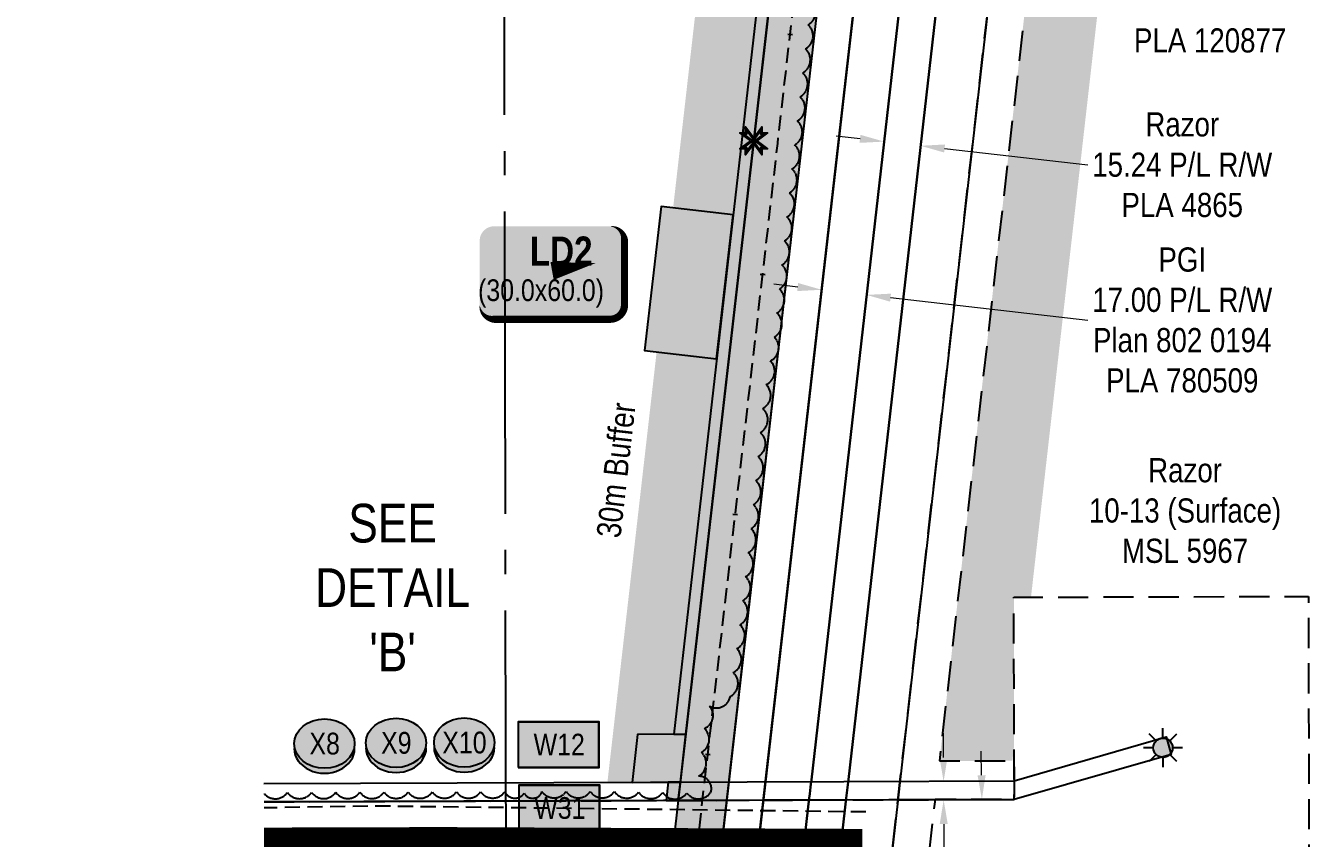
# Model space of a CAD drawing. Extents: x 507923 to 518388, y 6020717 to 6030806.
# Drawn here: x 508646 to 509175, y 6024157 to 6024494 of the extents above; entities that cross this region are included whole.
import ezdxf
from ezdxf.enums import TextEntityAlignment as Align

# ---------------------------------------------------------------- set-up
doc = ezdxf.new("R2010")
doc.units = 0
doc.header["$LTSCALE"] = 5
doc.header["$PDSIZE"] = 0.5
for name, pattern in [('0', [1, 1, 0]), ('foc-ACCESSROAD', [3.75, 2.5, -1.25]), ('foc-FLOWLINE', [3.75, 2.5, -1.25]), ('foc-QUARTERLINE', [33, 25, -3, 2, -3]), ('foc-TIELINE', [1.875, 1.25, -0.625]), ('UG_PIPE', [1.875, 1.25, -0.625])]:
    doc.linetypes.add(name, pattern=pattern)
doc.layers.get('Defpoints').update_dxf_attribs({"color": 9})
for name, color, linetype in [('AS-PIPE-UG', 44, 'UG_PIPE'), ('AS-ROADS', 254, 'Continuous'), ('CHAINAGE', 201, 'Continuous'), ('DETAIL-T', 7, 'Continuous'), ('F-FLOWLINE', 190, 'foc-FLOWLINE'), ('F-RW', 190, 'Continuous'), ('F-WS', 190, 'foc-ACCESSROAD'), ('F-WS-S', 8, 'Continuous'), ('L-MON', 1, 'Continuous'), ('L-QSEC', 8, 'foc-QUARTERLINE'), ('P-BUFFER-H 30m', 51, 'Continuous'), ('P-BUFFER-T', 40, 'Continuous'), ('P-CROSSINGS', 250, 'Continuous'), ('P-PROPOSED', 10, 'Continuous'), ('P-PROPOSED-H', 21, 'Continuous'), ('P-TEMP-BLOCKS', 250, 'Continuous'), ('P-TEMP-H', 41, 'Continuous'), ('P-TEMP_WORKSPACE', 46, 'Continuous'), ('T-BUSH', 110, '0'), ('T-TIE', 201, 'foc-TIELINE')]:
    doc.layers.add(name, color=color, linetype=linetype)
for name, color, linetype, lineweight in [('F-AR-T', 190, 'Continuous', 9), ('F-RW-T', 190, 'Continuous', 9), ('F-WS-T', 190, 'Continuous', 9)]:
    doc.layers.add(name, color=color, linetype=linetype, lineweight=lineweight)
doc.layers.add('P-100m WELL BORE BUFFER', color=7, linetype='Continuous', true_color=0xf5ffd6)
doc.styles.add('80', font='ARIALN.TTF', dxfattribs={"height": 10})
doc.styles.add('80CG', font='ARIALN.TTF', dxfattribs={"height": 10})
doc.styles.add('80L', font='ARIALN.TTF', dxfattribs={"height": 10})
doc.styles.add('BOLD', font='ARIALNB.TTF')
doc.styles.add('Crossing', font='ARIALN.TTF', dxfattribs={"height": 10})
doc.dimstyles.new('Compass 5 000', dxfattribs={"dimscale": 5, "dimtxt": 9, "dimasz": 2, "dimexe": 0.2, "dimexo": 0.0625, "dimgap": 0.5, "dimtad": 0, "dimtih": 1, "dimtoh": 1, "dimzin": 0, "dimdsep": 46, "dimtxsty": '80CG', "dimcen": 0.1, "dimse1": 1, "dimse2": 1, "dimclrd": 256, "dimclrt": 256, "dimaunit": 1, "dimadec": 4, "dimazin": 0, "dimtfac": 0.06, "dimtofl": 0, "dimtmove": 0, "dimatfit": 1, "dimfxl": 0.2, "dimtolj": 1, "dimtzin": 0, "dimlwd": -1, "dimarcsym": 0})

# ---------------------------------------------------------------- blocks, each defined once
blk = doc.blocks.new('*U370')
at = {"true_color": 0xff8aff}
h = blk.add_hatch(color=211, dxfattribs=at)
edge = h.paths.add_edge_path()
edge.add_line((-24, -20), (24, -20))
edge.add_arc((24, -14), 6, 270, 360)
edge.add_line((30, -14), (30, 12.5))
edge.add_arc((24, 12.5), 6, 0, 90)
edge.add_line((24, 18.5), (-24, 18.5))
edge.add_arc((-24, 12.5), 6, 90, 180)
edge.add_line((-30, 12.5), (-30, -14))
edge.add_arc((-24, -14), 6, 180, 270)
at = {"color": 250, "flags": 128}
blk.add_lwpolyline([(-24, -20, 3, 3, 0), (24, -20, 3, 3, 0.414214), (30, -14, 3, 3, 0), (30, 12.5, 3, 0, 0.414214), (24, 18.5, 0, 0, 0), (-24, 18.5, 0, 0, 0.414214), (-30, 12.5, 0, 0, 0), (-30, -14, 0, 3, 0.414214)], format="xyseb", close=True, dxfattribs=at)
at = {"flags": 128}
blk.add_lwpolyline([(18.01, 3.26, 0, 7.5, 0), (0, 0, 0, 0, 0)], format="xyseb", dxfattribs=at)
at = {"color": 250}
for tag, p, height, style in [('TEMP_AREA_W1_001', (-9.21, 2.24), 12, 'BOLD'), ('ENTER_TEXT_001', (-30.66, -12.47), 9, '80')]:
    blk.add_attdef(tag, p, '', height=height, dxfattribs=dict(at, style=style))
blk = doc.blocks.new('*D456')
at = {"layer": 'Defpoints', "color": 0, "transparency": 16777216}
for p in [(509001.73, 6024449.44), (509016.87, 6024447.72), (509016.42, 6024443.8)]:
    blk.add_point(p, dxfattribs=at)
at = {"layer": 'F-RW-T', "transparency": 16777216}
for p, q in [((508991.35, 6024446.66), (508981.42, 6024447.79)), ((509026.36, 6024442.67), (509085.65, 6024435.92))]:
    blk.add_line(p, q, dxfattribs=at)
for points in [[(508991.54, 6024448.31), (508991.16, 6024445), (509001.29, 6024445.53)], [(509026.55, 6024444.33), (509026.17, 6024441.01), (509016.42, 6024443.8)]]:
    blk.add_solid(points, dxfattribs=at)
at = {"layer": 'F-RW-T', "transparency": 16777216, "insert": (509124.74, 6024435.92), "char_height": 10, "attachment_point": 5, "style": '80CG'}
blk.add_mtext('\\A1;Razor\\P15.24 P/L R/W\\PPLA 4865', dxfattribs=at)
blk = doc.blocks.new('*D457')
at = {"layer": 'Defpoints', "color": 0, "transparency": 16777216}
for p in [(508821.92, 6024180.18), (509025.95, 6024180.74), (508821.94, 6024172.56)]:
    blk.add_point(p, dxfattribs=at)
at = {"layer": 'F-RW-T', "transparency": 16777216}
for p, q in [((509025.93, 6024190.74), (509025.9, 6024200.74)), ((509026, 6024163.13), (509026.47, 6023992.9)), ((509026.47, 6023992.9), (509036.47, 6023992.9))]:
    blk.add_line(p, q, dxfattribs=at)
for points in [[(509027.59, 6024190.75), (509024.26, 6024190.74), (509025.95, 6024180.74)], [(509027.67, 6024163.13), (509024.34, 6024163.12), (509025.98, 6024173.13)]]:
    blk.add_solid(points, dxfattribs=at)
at = {"layer": 'F-RW-T', "transparency": 16777216, "insert": (509075.24, 6023992.9), "char_height": 10, "attachment_point": 5, "style": '80CG'}
blk.add_mtext('\\A1;Razor\\P7.62 P/L R/W\\PPlan 762 2395\\PPLA 6098\\P(32822-34)', dxfattribs=at)
blk = doc.blocks.new('*D458')
at = {"layer": 'Defpoints', "color": 0, "transparency": 16777216}
for p in [(508975.31, 6024514.42), (508975.7, 6024517.87), (508990.2, 6024512.72)]:
    blk.add_point(p, dxfattribs=at)
at = {"layer": 'F-RW-T', "transparency": 16777216}
for p, q in [((508965.76, 6024519), (508955.83, 6024520.14)), ((509000.53, 6024515.03), (509097.2, 6024503.99))]:
    blk.add_line(p, q, dxfattribs=at)
for points in [[(508965.95, 6024520.66), (508965.58, 6024517.35), (508975.7, 6024517.87)], [(509000.72, 6024516.69), (509000.34, 6024513.38), (508990.6, 6024516.17)]]:
    blk.add_solid(points, dxfattribs=at)
at = {"layer": 'F-RW-T', "transparency": 16777216, "insert": (509136.28, 6024503.99), "char_height": 10, "attachment_point": 5, "style": '80CG'}
blk.add_mtext('\\A1;Pembina\\P15.00 P/L R/W\\PPLA 120877', dxfattribs=at)
blk = doc.blocks.new('*D459')
at = {"layer": 'Defpoints', "color": 0, "transparency": 16777216}
for p in [(508977.71, 6024403.67), (508996.28, 6024401.56), (508975.49, 6024384.21)]:
    blk.add_point(p, dxfattribs=at)
at = {"layer": 'F-RW-T', "transparency": 16777216}
for p, q in [((508965.56, 6024385.34), (508955.62, 6024386.47)), ((509004, 6024380.96), (509085.65, 6024371.65))]:
    blk.add_line(p, q, dxfattribs=at)
for points in [[(508965.75, 6024386.99), (508965.37, 6024383.68), (508975.49, 6024384.21)], [(509004.18, 6024382.61), (509003.81, 6024379.3), (508994.06, 6024382.09)]]:
    blk.add_solid(points, dxfattribs=at)
at = {"layer": 'F-RW-T', "transparency": 16777216, "insert": (509124.74, 6024371.65), "char_height": 10, "attachment_point": 5, "style": '80CG'}
blk.add_mtext('\\A1;PGI\\P17.00 P/L R/W\\PPlan 802 0194\\PPLA 780509', dxfattribs=at)
blk = doc.blocks.new('GAS')
h = blk.add_hatch(color=255)
h.dxf.hatch_style = 1
edge = h.paths.add_edge_path()
edge.add_arc((0, 0), 0.9, 0, 360)
for p, q in [((-0.57, 0.57), (-1.14, 1.14)), ((0, 0.81), (0, 1.62)), ((0.57, 0.57), (1.14, 1.14)), ((-0.81, 0), (-1.62, 0)), ((1.62, 0), (0.81, 0)), ((-0.57, -0.57), (-1.14, -1.14)), ((0, -0.81), (0, -1.62)), ((1.14, -1.14), (0.57, -0.57))]:
    blk.add_line(p, q)
blk.add_circle((0, 0), 0.8)
blk = doc.blocks.new('xing2')
h = blk.add_hatch(color=50)
h.dxf.hatch_style = 1
edge = h.paths.add_edge_path()
edge.add_ellipse((0, 0), major_axis=(-12.5, 0), ratio=0.816297, start_angle=0, end_angle=360)
h = blk.add_hatch(color=250)
h.dxf.hatch_style = 1
edge = h.paths.add_edge_path()
edge.add_ellipse((0, -2.05), major_axis=(-12.5, 0), ratio=0.816297, start_angle=0, end_angle=180)
edge.add_line((12.5, -2.05), (12.5, 0))
edge.add_ellipse((0, 0), major_axis=(-12.5, 0), ratio=0.816297, start_angle=0, end_angle=180, ccw=False)
edge.add_line((-12.5, 0), (-12.5, -2.05))
at = {"color": 250}
blk.add_ellipse((0, 0), major_axis=(-12.5, 0), ratio=0.816297, dxfattribs=at)
blk.add_ellipse((0, -2.05), major_axis=(-12.5, 0), ratio=0.816297, start_param=0, end_param=3.141593, dxfattribs=at)
at = {"color": 250, "style": 'Crossing'}
blk.add_attdef('CROSSING', text='', height=9, dxfattribs=at).set_placement((0.09, 0.02), align=Align.MIDDLE_CENTER)
at = {"color": 250, "style": 'Crossing', "flags": 1}
for tag, p in [('OWNER', (0.09, -12.49)), ('DESCRIPTION', (0.09, -25.77)), ('LOCATION', (0.09, -39.3)), ('DWG_REF', (0.09, -52.84))]:
    blk.add_attdef(tag, text='', height=9, dxfattribs=at).set_placement(p, align=Align.MIDDLE_CENTER)
blk = doc.blocks.new('TEMP')
h = blk.add_hatch(color=255)
h.dxf.hatch_style = 1
h.paths.add_polyline_path([(0, 0.25), (-0.67, 1.15), (-0.67, 0.67), (-1.15, 0.67), (-0.25, 0), (-1.15, -0.67), (-0.67, -0.67), (-0.67, -1.15), (0, -0.25), (0.67, -1.15), (0.67, -0.67), (1.15, -0.67), (0.25, 0), (1.15, 0.67), (0.67, 0.67), (0.67, 1.15)])
h.paths.add_polyline_path([(0.57, 0.85), (0.57, 0.57), (0.85, 0.57), (0.08, 0), (0.85, -0.57), (0.57, -0.57), (0.57, -0.85), (0, -0.08), (-0.57, -0.85), (-0.57, -0.57), (-0.85, -0.57), (-0.08, 0), (-0.85, 0.57), (-0.57, 0.57), (-0.57, 0.85), (0, 0.08)], flags=16)
h = blk.add_hatch(color=1)
h.dxf.hatch_style = 1
h.paths.add_polyline_path([(0, 0.08), (-0.57, 0.85), (-0.57, 0.57), (-0.85, 0.57), (-0.08, 0), (-0.85, -0.57), (-0.57, -0.57), (-0.57, -0.85), (0, -0.08), (0.57, -0.85), (0.57, -0.57), (0.85, -0.57), (0.08, 0), (0.85, 0.57), (0.57, 0.57), (0.57, 0.85)])
at = {"color": 1}
for p, q in [((-0.08, 0), (0.08, 0)), ((0, 0.08), (0, -0.08))]:
    blk.add_line(p, q, dxfattribs=at)
at = {"color": 255, "flags": 128}
blk.add_lwpolyline([(-0.25, 0), (-1.15, 0.67), (-0.67, 0.67), (-0.67, 1.15), (0, 0.25), (0.67, 1.15), (0.67, 0.67), (1.15, 0.67), (0.25, 0), (1.15, -0.67), (0.67, -0.67), (0.67, -1.15), (0, -0.25), (-0.67, -1.15), (-0.67, -0.67), (-1.15, -0.67)], close=True, dxfattribs=at)
at = {"color": 1, "flags": 128}
blk.add_lwpolyline([(-0.08, 0), (-0.85, 0.57), (-0.57, 0.57), (-0.57, 0.85), (0, 0.08), (0.57, 0.85), (0.57, 0.57), (0.85, 0.57), (0.08, 0), (0.85, -0.57), (0.57, -0.57), (0.57, -0.85), (0, -0.08), (-0.57, -0.85), (-0.57, -0.57), (-0.85, -0.57)], close=True, dxfattribs=at)
blk = doc.blocks.new('*D643')
at = {"layer": 'Defpoints', "color": 0, "transparency": 16777216}
for p in [(509036.16, 6024173.29), (509036.54, 6024144.25), (509042.17, 6024144.32)]:
    blk.add_point(p, dxfattribs=at)
at = {"layer": 'F-AR-T', "transparency": 16777216}
for p, q in [((509041.67, 6024183.36), (509041.54, 6024193.36)), ((509042.3, 6024134.32), (509043.06, 6024076.28)), ((509043.06, 6024076.28), (509053.06, 6024076.28))]:
    blk.add_line(p, q, dxfattribs=at)
for points in [[(509043.33, 6024183.38), (509040, 6024183.34), (509041.8, 6024173.36)], [(509043.97, 6024134.34), (509040.64, 6024134.3), (509042.17, 6024144.32)]]:
    blk.add_solid(points, dxfattribs=at)
at = {"layer": 'F-AR-T', "transparency": 16777216, "insert": (509080.97, 6024076.28), "char_height": 10, "attachment_point": 5, "style": '80CG'}
blk.add_mtext('\\A1;Razor\\P30.24 A/R\\PMSL 5967', dxfattribs=at)
blk = doc.blocks.new('Temp_Area_Small_Pink')
at = {"true_color": 0xff8aff}
h = blk.add_hatch(color=211, dxfattribs=at)
h.dxf.hatch_style = 1
h.paths.add_polyline_path([(-16.83, -9.44), (16.33, -9.44), (16.33, 9.05), (-16.83, 9.05)])
at = {"color": 250}
for points in [[(-17.03, -9.64), (16.53, -9.64), (16.53, 9.25), (-17.03, 9.25)], [(-16.93, -9.54), (16.43, -9.54), (16.43, 9.15), (-16.93, 9.15)]]:
    blk.add_lwpolyline(points, close=True, dxfattribs=at)
at = {"color": 250, "style": '80L'}
blk.add_attdef('TEMPORARY', text='', height=9, dxfattribs=at).set_placement((0, -0.15), align=Align.MIDDLE_CENTER)

msp = doc.modelspace()

# ---------------------------------------------------------------- hatches: boundary and pattern name
at = {"layer": 'P-BUFFER-H 30m'}
h = msp.add_hatch(color=256, dxfattribs=at)
h.dxf.hatch_style = 1
edge = h.paths.add_edge_path()
edge.add_line((508886.795, 6024180.421), (508916.985, 6024180.518))
edge.add_line((508916.985, 6024180.518), (508919.259, 6024200.383))
edge.add_line((508919.259, 6024200.383), (508998.25, 6024891.274))
edge.add_line((508998.25, 6024891.274), (508989.012, 6024944.016))
edge.add_line((508989.012, 6024944.016), (508989.003, 6024957.212))
edge.add_line((508989.003, 6024957.212), (508920.17, 6024957.162))
edge.add_line((508920.17, 6024957.162), (508920.153, 6024977.151))
edge.add_line((508920.153, 6024977.151), (508890.169, 6024977.126))
edge.add_line((508890.169, 6024977.126), (508890.186, 6024957.137))
edge.add_arc((508920.17, 6024957.162), 29.984, 180.04856, 270.04173)
edge.add_line((508920.192, 6024927.178), (508961.516, 6024927.208))
edge.add_line((508961.516, 6024927.208), (508967.968, 6024890.371))
edge.add_line((508967.968, 6024890.371), (508917.558, 6024449.262))
edge.add_line((508917.558, 6024449.262), (508886.795, 6024180.421))
h = msp.add_hatch(color=256, dxfattribs=at)
h.dxf.hatch_style = 1
h.paths.add_polyline_path([(509062.128, 6024257.025), (509117.583, 6024743.825), (509134.697, 6024894.072), (509106.634, 6024912.639), (509024.23, 6024189.257), (509054.418, 6024189.341), (509055.145, 6024195.724), (509055.026, 6024257.006)])
at = {"layer": 'P-PROPOSED-H'}
h = msp.add_hatch(color=256, dxfattribs=at)
h.dxf.hatch_style = 1
h.paths.add_polyline_path([(508646.051, 6023259.935), (508666.04, 6023259.95), (508665.956, 6023374.34), (508822.253, 6023374.454), (508827.391, 6023390.252), (508873.857, 6023627.788), (508932.805, 6024142.939), (508967.207, 6024443.585), (509018.438, 6024891.876), (509009.2, 6024944.624), (509012.904, 6024977.219), (508940.142, 6024977.166), (508940.056, 6025078.613), (508988.322, 6025092.714), (509007.159, 6025103.664), (509010.135, 6025129.851), (509043.912, 6025156.631), (509056.821, 6025269.566), (509067.952, 6025366.946), (509048.092, 6025369.216), (509036.961, 6025271.836), (509024.993, 6025167.141), (508991.212, 6025140.357), (508988.432, 6025115.899), (508980.38, 6025111.218), (508920.054, 6025093.594), (508920.17, 6024957.162), (508989.003, 6024957.212), (508989.012, 6024944.016), (508998.25, 6024891.274), (508947.348, 6024445.857), (508912.945, 6024145.211), (508854.088, 6023630.848), (508808.007, 6023395.281), (508807.731, 6023394.433), (508645.952, 6023394.315)])
at = {"layer": 'P-TEMP-H'}
h = msp.add_hatch(color=256, dxfattribs=at)
h.dxf.hatch_style = 1
h.paths.add_polyline_path([(508991.016, 6024871.981), (508942.383, 6024446.425), (508914.223, 6024200.333), (508919.259, 6024200.383), (508947.348, 6024445.857), (508995.981, 6024871.414)])
h = msp.add_hatch(color=256, dxfattribs=at)
h.dxf.hatch_style = 1
h.paths.add_polyline_path([(508932.001, 6024355.699), (508938.813, 6024415.279), (508909.023, 6024418.685), (508902.211, 6024359.105)])
h = msp.add_hatch(color=256, dxfattribs=at)
h.dxf.hatch_style = 1
h.paths.add_polyline_path([(508896.998, 6024180.323), (508916.986, 6024180.524), (508919.259, 6024200.383), (508899.27, 6024200.182)])
h = msp.add_hatch(color=256, dxfattribs=at)
h.dxf.hatch_style = 1
h.paths.add_polyline_path([(508916.114, 6024172.899), (508916.986, 6024180.524), (508911.954, 6024180.502), (508911.082, 6024172.883)])

# ---------------------------------------------------------------- linework, layer by layer
at = {"layer": 'AS-PIPE-UG', "flags": 128}
msp.add_lwpolyline([(508993.832, 6024168.151), (508788.494, 6024170.589), (508744.657, 6024169.805)], dxfattribs=at)
at = {"layer": 'AS-ROADS', "const_width": 8.995, "flags": 128}
msp.add_lwpolyline([(508992.276, 6024156.637), (508816.738, 6024157.397), (508744.681, 6024157.192)], dxfattribs=at)
at = {"layer": 'CHAINAGE'}
for p, q in [((508963.416, 6024489.633), (508961.43, 6024489.86)), ((508952.06, 6024390.333), (508950.074, 6024390.561)), ((508940.697, 6024291.035), (508938.712, 6024291.262)), ((508929.335, 6024191.736), (508927.349, 6024191.963))]:
    msp.add_line(p, q, dxfattribs=at)
at = {"layer": 'F-FLOWLINE', "flags": 128}
msp.add_lwpolyline([(508885.793, 6023018.215), (508885.765, 6023118.211), (508885.757, 6023148.37), (508885.708, 6023321.236), (508887.811, 6023331.977), (508888.407, 6023335.027), (508889.004, 6023338.077), (508894.376, 6023365.522), (508896.332, 6023375.517), (508943.843, 6023618.274), (508980.806, 6023942.75), (509002.09, 6024129.585), (509003.8, 6024144.593), (509007.147, 6024173.968), (509008.014, 6024181.584), (509072.444, 6024747.177), (509092.367, 6024922.078), (509094.338, 6024939.378), (509109.507, 6024937.859), (509108.569, 6024929.622), (509107.513, 6024920.352), (509106.634, 6024912.639), (509087.791, 6024747.218), (509024.23, 6024189.257), (509055.157, 6024189.343), (509055.172, 6024181.713), (509055.189, 6024173.349), (509022.405, 6024173.243), (509019.159, 6024144.746), (509018.946, 6024142.868), (509017.449, 6024129.738), (509017.235, 6024127.86), (508996.153, 6023942.791), (508958.919, 6023615.943), (508912.895, 6023380.787), (508985.403, 6023380.874), (508985.414, 6023375.624), (508985.454, 6023364.579), (508909.713, 6023364.524), (508904.54, 6023338.095), (508903.944, 6023335.046), (508903.347, 6023331.996), (508902.452, 6023327.424), (508900.952, 6023319.76), (508901, 6023148.41), (508901.008, 6023118.251), (508901.036, 6023018.256)], dxfattribs=at)
at = {"layer": 'F-RW', "flags": 128}
for points in [[(508790.497, 6023017.956), (508807.446, 6023032.656), (508807.418, 6023208.895), (508807.398, 6023327.316), (508807.398, 6023328.808), (508827.386, 6023390.284), (508873.948, 6023627.846), (508967.224, 6024443.662), (509018.438, 6024891.876), (509009.2, 6024944.624), (509012.904, 6024977.219), (509018.08, 6025022.948), (509021.085, 6025049.403), (509023.391, 6025069.692), (509024.519, 6025079.623), (509025.083, 6025084.588), (509029.041, 6025119.425), (509062.81, 6025146.202), (509080.739, 6025304.285), (509123.925, 6025682.249), (509109.707, 6025699.15), (509101.579, 6025708.632)], [(509122.292, 6025708.617), (509140.73, 6025685.963), (509140.617, 6025685.003), (509136.849, 6025652.857), (509136.398, 6025648.877), (509133.07, 6025619.548), (509132.184, 6025611.741), (509124.068, 6025551.505), (509082.459, 6025187.342), (509076.865, 6025138.382), (509043.155, 6025111.628), (509035.323, 6025041.917), (509024.864, 6024950.94), (509034.125, 6024898.419), (508925.024, 6023942.595), (508888.775, 6023625.549), (508841.942, 6023386.451), (508822.401, 6023326.397), (508822.412, 6023148.222), (508822.416, 6023118.042), (508822.336, 6023026.331), (508812.806, 6023018.017)], [(508812.806, 6023018.017), (508822.336, 6023026.331), (508822.416, 6023118.042), (508822.412, 6023148.222), (508822.401, 6023326.397), (508841.942, 6023386.451), (508888.775, 6023625.549), (509034.125, 6024898.419), (509024.864, 6024950.94), (509035.323, 6025041.917), (509042.483, 6025053.248), (509051.374, 6025067.314), (509057.3, 6025076.691), (509060.264, 6025081.379), (509074.517, 6025103.927), (509076.865, 6025138.382), (509124.068, 6025551.505), (509132.184, 6025611.741), (509133.07, 6025619.548), (509136.398, 6025648.877), (509136.849, 6025652.857), (509140.617, 6025685.003), (509140.73, 6025685.963), (509122.292, 6025708.617)], [(509035.64, 6024747.078), (508971.208, 6024181.483), (508970.989, 6024179.61), (508970.846, 6024178.356), (508970.535, 6024175.632), (508970.332, 6024173.877), (508967.172, 6024146.103), (508966.967, 6024144.23), (508965.253, 6024129.232), (508943.996, 6023942.652), (508907.686, 6023623.856), (508858.099, 6023381.194), (508839.373, 6023319.983), (508839.398, 6023148.268), (508839.418, 6023018.668), (508838.752, 6023018.087)], [(508849.225, 6023018.116), (508849.197, 6023118.115), (508849.188, 6023148.273), (508847.261, 6023322.606), (508858.099, 6023381.194), (508907.686, 6023623.856), (508943.996, 6023942.652), (508965.253, 6024129.232), (508966.967, 6024144.23), (508967.172, 6024146.103), (508970.332, 6024173.877), (508970.535, 6024175.632), (508970.846, 6024178.356), (508970.989, 6024179.61), (508971.208, 6024181.483), (509035.64, 6024747.078)], [(509050.974, 6024747.119), (508986.543, 6024181.525), (508985.675, 6024173.908), (508982.312, 6024144.379), (508980.602, 6024129.371), (508959.338, 6023942.693), (508922.751, 6023621.531), (508874.598, 6023375.491), (508861.849, 6023320.196), (508862.226, 6023287.948), (508862.251, 6023118.15), (508862.265, 6023018.151)], [(508862.265, 6023018.151), (508862.251, 6023118.15), (508862.226, 6023287.948), (508861.849, 6023320.196), (508874.598, 6023375.491), (508922.751, 6023621.531), (508959.338, 6023942.693), (508980.602, 6024129.371), (508982.312, 6024144.379), (508985.675, 6024173.908), (508986.543, 6024181.525), (509050.974, 6024747.119)], [(509072.444, 6024747.177), (509008.014, 6024181.584), (509007.147, 6024173.968), (509003.8, 6024144.593), (509002.09, 6024129.585), (508980.806, 6023942.75), (508943.843, 6023618.274), (508896.332, 6023375.517), (508894.376, 6023365.522), (508889.004, 6023338.077), (508888.407, 6023335.027), (508887.811, 6023331.977), (508885.708, 6023321.236), (508885.757, 6023148.37), (508885.765, 6023118.211), (508885.793, 6023018.215)], [(508744.637, 6024179.961), (508984.628, 6024180.737), (509055.173, 6024180.965), (509118.074, 6024199.279), (509120.143, 6024191.951), (509055.189, 6024173.349), (508951.325, 6024173.013), (508744.652, 6024172.345)], [(508744.652, 6024172.345), (508985.586, 6024173.124), (509055.189, 6024173.349)]]:
    msp.add_lwpolyline(points, dxfattribs=at)
at = {"layer": 'F-WS', "flags": 128}
msp.add_lwpolyline([(508744.652, 6024172.345), (508985.586, 6024173.124), (509022.405, 6024173.243), (509055.189, 6024173.349), (509055.172, 6024181.713), (509055.157, 6024189.343), (509055.026, 6024257.006), (509176.973, 6024257.337), (509177.129, 6024176.218), (509177.176, 6024152.484), (509177.187, 6024146.331), (509177.209, 6024135.391), (509055.262, 6024135.059), (509055.25, 6024141.226), (509055.244, 6024144.489), (508947.944, 6024143.091), (508744.713, 6024141.047)], dxfattribs=at)
at = {"layer": 'L-QSEC'}
msp.add_line((508843.539, 6024746.568), (508845.039, 6023972.377), dxfattribs=at)
at = {"layer": 'P-PROPOSED', "flags": 128}
msp.add_lwpolyline([(508998.25, 6024891.274), (508947.348, 6024445.857), (508912.945, 6024145.211), (508854.088, 6023630.848), (508808.007, 6023395.281), (508807.731, 6023394.433), (508645.952, 6023394.315), (508646.051, 6023259.935), (508666.04, 6023259.95), (508665.956, 6023374.34), (508822.253, 6023374.454), (508827.391, 6023390.252), (508873.857, 6023627.788), (508932.805, 6024142.939), (508967.207, 6024443.585), (509018.438, 6024891.876)], dxfattribs=at)
at = {"layer": 'P-TEMP_WORKSPACE', "flags": 128}
for points in [[(508991.016, 6024871.981), (508942.383, 6024446.425), (508914.223, 6024200.333), (508919.259, 6024200.383), (508947.348, 6024445.857), (508995.981, 6024871.414)], [(508916.114, 6024172.899), (508916.986, 6024180.524), (508911.954, 6024180.502), (508911.082, 6024172.883)]]:
    msp.add_lwpolyline(points, close=True, dxfattribs=at)
at = {"layer": 'P-TEMP_WORKSPACE'}
for points in [[(508932.001, 6024355.699), (508938.813, 6024415.279), (508909.023, 6024418.685), (508902.211, 6024359.105)], [(508896.998, 6024180.323), (508916.986, 6024180.524), (508919.259, 6024200.383), (508899.27, 6024200.182)]]:
    msp.add_lwpolyline(points, close=True, dxfattribs=at)
at = {"layer": 'T-BUSH', "flags": 128}
for points in [[(508859.709, 6024176.563, 0.5205671), (508869.703, 6024176.598, 0.5205671), (508879.698, 6024176.633, 0.5205671), (508889.692, 6024176.585, 0.5205671), (508899.684, 6024176.381, 0.5205671), (508909.677, 6024176.177, 0.5205671), (508919.669, 6024175.974, 0.5205671), (508929.643, 6024176.4, 0.5205671), (508924.478, 6024182.897, 0.5205671), (508925.706, 6024192.816, 0.5205671), (508926.935, 6024202.735, 0.5205671), (508929.095, 6024211.979, 0.5205671), (508937.652, 6024215.924, 0.5205671), (508938.871, 6024225.843, 0.5205671), (508940.358, 6024235.726, 0.5205671), (508941.681, 6024245.631, 0.5205671), (508942.823, 6024255.561, 0.5205671), (508943.964, 6024265.49, 0.5205671), (508945.106, 6024275.419, 0.5205671), (508946.248, 6024285.348, 0.5205671), (508947.232, 6024295.294, 0.5205671), (508948.19, 6024305.243, 0.5205671), (508949.147, 6024315.192, 0.5205671), (508950.105, 6024325.14, 0.5205671), (508951.062, 6024335.089, 0.5205671), (508952.504, 6024344.971, 0.5205671), (508954.267, 6024354.809, 0.5205671), (508955.917, 6024364.663, 0.5205671), (508956.952, 6024374.604, 0.5205671), (508957.987, 6024384.545, 0.5205671), (508959.022, 6024394.486, 0.5205671), (508960.058, 6024404.427, 0.5205671), (508961.093, 6024414.367, 0.5205671), (508962.128, 6024424.308, 0.5205671), (508963.198, 6024434.245, 0.5205671), (508964.309, 6024444.178, 0.5205671), (508965.42, 6024454.111, 0.5205671), (508966.532, 6024464.044, 0.5205671), (508967.643, 6024473.976, 0.5205671), (508968.754, 6024483.909, 0.5205671), (508969.865, 6024493.842, 0.5205671), (508970.977, 6024503.774, 0.5205671), (508972.107, 6024513.705, 0.5205671), (508973.265, 6024523.632, 0.5205671), (508974.424, 6024533.559, 0.5205671), (508975.583, 6024543.487, 0.5205671), (508976.742, 6024553.414, 0.5205671), (508977.9, 6024563.341, 0.5205671), (508979.059, 6024573.268, 0.5205671), (508980.218, 6024583.196, 0.5205671), (508981.401, 6024593.12, 0.5205671), (508982.623, 6024603.04, 0.5205671), (508983.844, 6024612.959, 0.5205671), (508985.066, 6024622.879, 0.5205671), (508986.287, 6024632.799, 0.5205671), (508987.441, 6024642.726, 0.5205671), (508988.554, 6024652.659, 0.5205671), (508989.667, 6024662.592, 0.5205671), (508990.779, 6024672.524, 0.5205671), (508991.892, 6024682.457, 0.5205671), (508993.005, 6024692.389, 0.5205671), (508994.117, 6024702.322, 0.5205671), (508995.268, 6024712.25, 0.5205671), (508996.42, 6024722.178, 0.5205671), (508997.572, 6024732.106, 0.5205671), (508998.725, 6024742.034, 0.5205671), (508999.877, 6024751.962, 0.5205671), (509000.909, 6024761.903, 0.5205671), (509001.93, 6024771.845, 0.5205671), (509002.951, 6024781.788, 0.5205671), (509003.972, 6024791.73, 0.5205671), (509004.993, 6024801.672, 0.5205671), (509006.247, 6024811.588, 0.5205671), (509007.537, 6024821.499, 0.5205671), (509008.828, 6024831.41, 0.5205671), (509009.626, 6024841.359, 0.5205671), (509009.867, 6024851.35, 0.5205671), (509010.107, 6024861.342, 0.5205671), (509010.348, 6024871.334, 0.5205671), (509010.588, 6024881.326, 0.5205671), (509010.725, 6024891.31, 0.5205671), (509009.137, 6024901.178, 0.5205671), (509007.549, 6024911.046, 0.5205671), (509005.961, 6024920.913, 0.5205671), (509004.374, 6024930.781, 0.5205671), (509005.804, 6024940.528, 0.5205671), (509008.176, 6024950.237, 0.0860407), (509009.96, 6024951.314, 0.0860407)], [(508744.645, 6024175.83, 0.4963362), (508754.355, 6024176.234, 0.5205671), (508764.349, 6024176.265, 0.5205671), (508774.344, 6024176.297, 0.5205671), (508784.338, 6024176.328, 0.5205671), (508794.333, 6024176.359, 0.5205671), (508804.328, 6024176.39, 0.5205671), (508814.322, 6024176.422, 0.5205671), (508824.317, 6024176.453, 0.5205671), (508834.312, 6024176.484, 0.5205671), (508844.306, 6024176.515, 0.58863), (508852.37, 6024175.965, 0.6721023), (508859.71, 6024176.563)]]:
    msp.add_lwpolyline(points, format="xyb", dxfattribs=at)
at = {"layer": 'T-TIE', "flags": 128}
msp.add_lwpolyline([(508656.045, 6023259.943), (508655.954, 6023384.328), (508814.992, 6023384.444), (508817.699, 6023392.766), (508863.973, 6023629.318), (508922.875, 6024144.075), (508957.278, 6024444.723), (509008.344, 6024891.575), (508999.006, 6024944.888), (508998.99, 6024967.214), (508930.156, 6024967.164), (508930.055, 6025086.103), (508984.351, 6025101.966), (508997.795, 6025109.781), (509000.674, 6025135.104), (509034.453, 6025161.886), (509046.891, 6025270.701), (509058.022, 6025368.081)], dxfattribs=at)

# ---------------------------------------------------------------- block references
at = {"layer": 'F-WS-S', "xscale": 4.99732665, "yscale": 4.99732665, "zscale": 4.99732665}
msp.add_blockref('GAS', (509116.759, 6024194.723), dxfattribs=at)
at = {"layer": 'L-MON', "xscale": 4.99732665, "yscale": 4.99732665, "zscale": 4.99732665}
msp.add_blockref('TEMP', (508947.348, 6024445.857), dxfattribs=at)
at = {"layer": 'P-100m WELL BORE BUFFER', "xscale": 0.99946533, "yscale": 0.99946533, "zscale": 0.99946533}
for p, values in [((508866.839, 6024196.161), {'TEMPORARY': 'W12'}), ((508867.103, 6024169.949), {'TEMPORARY': 'W31'})]:
    msp.add_blockref('Temp_Area_Small_Pink', p, dxfattribs=at).add_auto_attribs(values)
at = {"layer": 'P-CROSSINGS', "xscale": 0.99946533, "yscale": 0.99946533, "zscale": 0.99946533}
for p, values in [((508769.674, 6024196.422), {'CROSSING': 'X8'}), ((508799.319, 6024196.729), {'CROSSING': 'X9'}), ((508827.522, 6024196.857), {'CROSSING': 'X10'})]:
    msp.add_blockref('xing2', p, dxfattribs=at).add_auto_attribs(values)
at = {"layer": 'P-TEMP-BLOCKS', "xscale": 0.99946533, "yscale": 0.99946533, "zscale": 0.99946533}
msp.add_blockref('*U370', (508863.896, 6024392.004), dxfattribs=at).add_auto_attribs({'TEMP_AREA_W1_001': 'LD2', 'ENTER_TEXT_001': '(30.0x60.0)'})

# ---------------------------------------------------------------- texts
at = {"layer": 'DETAIL-T', "color": 3, "insert": (508797.87, 6024260.998), "char_height": 15.9914, "width": 63.6021, "attachment_point": 5, "style": '80CG'}
msp.add_mtext("SEE\\PDETAIL\\P'B'", dxfattribs=at)
at = {"layer": 'F-WS-T', "insert": (509125.902, 6024314.561), "char_height": 10, "attachment_point": 2, "style": '80L'}
msp.add_mtext_dynamic_manual_height_columns('Razor\\P10-13 (Surface)\\PMSL 5967', width=78.99495, gutter_width=50, heights=[0], dxfattribs=at)
at = {"layer": 'P-BUFFER-T', "insert": (508882.178, 6024282.022), "char_height": 9.99475, "attachment_point": 1, "rotation": 83.48344, "style": '80L'}
msp.add_mtext_dynamic_manual_height_columns('\\pi0.27837;30m Buffer', width=56.26416, gutter_width=49.974, heights=[0], dxfattribs=at)

# ---------------------------------------------------------------- dimensions: what is measured, and where the dimension line sits
at = {"layer": 'F-AR-T'}
dim = msp.add_linear_dim(base=(509042.174, 6024144.319), p1=(509036.165, 6024173.288), p2=(509036.543, 6024144.245), angle=270.74646, text='Razor\\P30.24 A/R\\PMSL 5967', dimstyle='Compass 5 000', dxfattribs=at)
dim.commit()
dim.dimension.update_dxf_attribs({"geometry": '*D643', "text_midpoint": (509080.973, 6024076.283), "dimtype": 161})
at = {"layer": 'F-RW-T'}
for base, p1, p2, angle, text, picture, middle in [((508975.7, 6024517.868), (508990.202, 6024512.721), (508975.307, 6024514.422), 173.48481, 'Pembina\\P15.00 P/L R/W\\PPLA 120877', '*D458', (509136.282, 6024503.993)), ((509016.421, 6024443.802), (509001.734, 6024449.442), (509016.867, 6024447.718), 353.501, 'Razor\\P15.24 P/L R/W\\PPLA 4865', '*D456', (509124.737, 6024435.916)), ((508975.494, 6024384.206), (508996.279, 6024401.557), (508977.712, 6024403.673), 173.4991, 'PGI\\P17.00 P/L R/W\\PPlan 802 0194\\PPLA 780509', '*D459', (509124.737, 6024371.653)), ((509025.954, 6024180.743), (508821.938, 6024172.565), (508821.917, 6024180.18), 90.15818, 'Razor\\P7.62 P/L R/W\\PPlan 762 2395\\PPLA 6098\\P(32822-34)', '*D457', (509075.242, 6023992.896))]:
    dim = msp.add_linear_dim(base=base, p1=p1, p2=p2, angle=angle, text=text, dimstyle='Compass 5 000', dxfattribs=at)
    dim.commit()
    dim.dimension.update_dxf_attribs({"geometry": picture, "text_midpoint": middle, "dimtype": 161})

doc.saveas('drawing.dxf')
